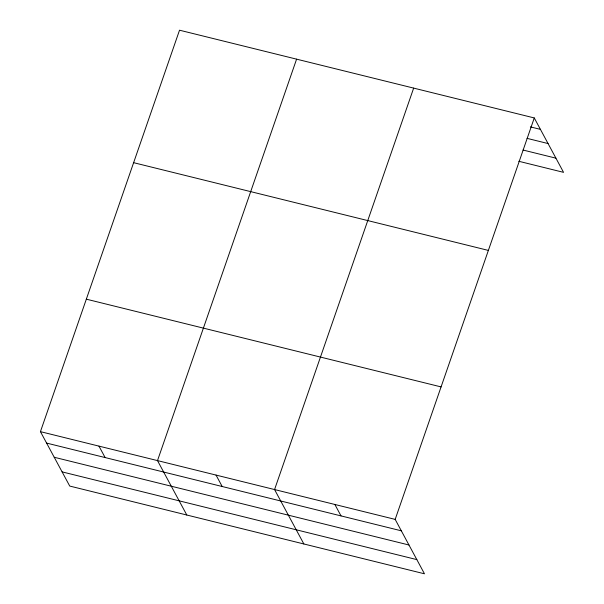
<?xml version="1.0" encoding="UTF-8"?>
<svg xmlns="http://www.w3.org/2000/svg" width="604" height="604" viewBox="0 0 604 604"><rect width="100%" height="100%" fill="white"/><g stroke="black" fill="none" stroke-linecap="round" stroke-linejoin="round"><path stroke-width="0.91" d="M534.268 117.939L395.175 519.387L424.476 573.8L69.732 486.061L40.438 431.649L179.524 30.2L534.268 117.939L563.562 172.351L518.791 161.276M296.594 59.154L157.501 460.603L186.795 515.016M413.657 88.109L274.563 489.557L303.865 543.97M530.372 126.885L540.421 129.369M527.043 138.354L548.062 143.556M523.034 150.034L555.929 158.165M133.627 162.68L488.364 250.411M86.334 299.169L441.071 386.907M40.438 431.649L395.175 519.387M46.591 443.087L401.328 530.818M54.232 457.266L408.968 545.004M62.099 471.883L416.836 559.614M334.865 504.468L341.026 515.907M216.028 475.076L222.189 486.514M98.965 446.13L105.126 457.56"/></g></svg>
